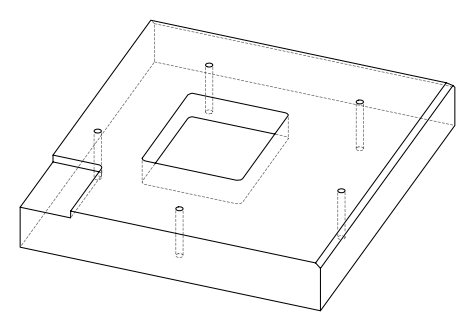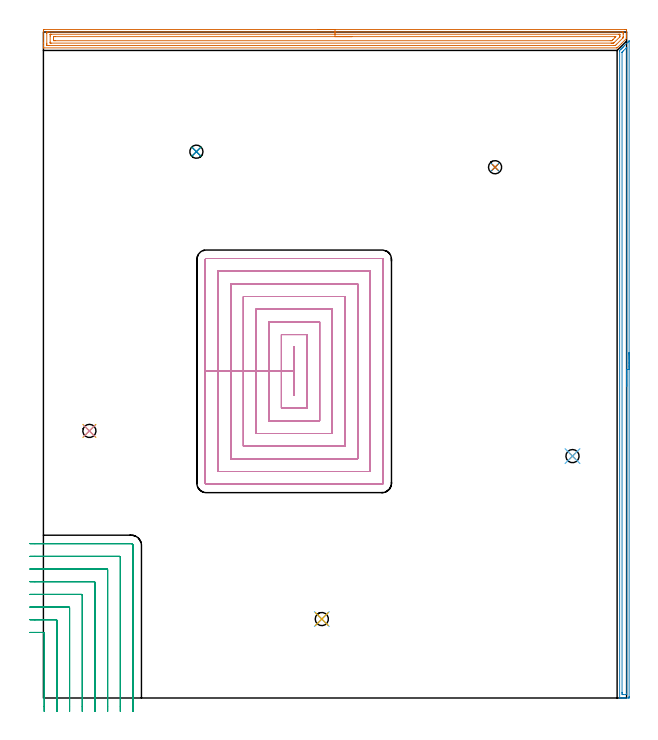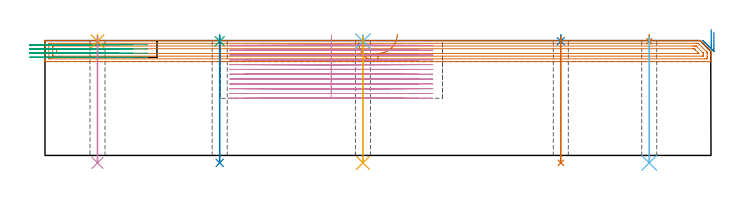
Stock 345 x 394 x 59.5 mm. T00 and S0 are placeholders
(PLAN: 14 operations, 3 tool changes, 80.4 min)
(1 AREA_MILL | FG_CHAMFER_SURFACE | UGT0205_001 | 11.25 min | 20495 mm3)
(2 AREA_MILL_1 | FG_CHAMFER_SURFACE_1 | UGT0205_001 | 6.38 min | 6034 mm3)
(3 MILL_CORNER_NOTCH_RECTANGULAR | CORNER_NOTCH_RECTANGULAR | NXT0201_013 | Follow Part, ap 2.5, ae 75% | 7.62 min | 48535 mm3)
(4 MILL_RECTANGULAR_POCKET | POCKET_RECTANGULAR_STRAIGHT | NXT0201_013 | Follow Part, ap 2.5, ae 75% | 53.65 min | 493170 mm3)
(5 SPOT_DRILL | STEP1HOLE | NXT0321_9005460120000 | 0.03 min | 4 mm3)
(6 SPOT_DRILL_1 | STEP1HOLE_1 | NXT0321_9005460120000 | 0.03 min | 4 mm3)
(7 SPOT_DRILL_2 | STEP1HOLE_2 | NXT0321_9005460120000 | 0.03 min | 33 mm3)
(8 SPOT_DRILL_3 | STEP1HOLE_3 | NXT0321_9005460120000 | 0.03 min | 6 mm3)
(9 SPOT_DRILL_4 | STEP1HOLE_4 | NXT0321_9005460120000 | 0.03 min | 7 mm3)
(10 DRILL_THROUGH_HOLE_INTO_CENTER | STEP1HOLE | UGT0301_197 | 0.26 min | 2853 mm3)
(11 DRILL_THROUGH_HOLE_INTO_CENTER_1 | STEP1HOLE_1 | UGT0301_197 | 0.26 min | 2814 mm3)
(12 DRILL_THROUGH_HOLE_INTO_CENTER_2 | STEP1HOLE_2 | UGT0301_197 | 0.26 min | 2808 mm3)
(13 DRILL_THROUGH_HOLE_INTO_CENTER_3 | STEP1HOLE_3 | UGT0301_197 | 0.26 min | 2814 mm3)
(14 DRILL_THROUGH_HOLE_INTO_CENTER_4 | STEP1HOLE_4 | UGT0301_197 | 0.26 min | 2825 mm3)
(TOOL UGT0205_001 | Chamfer Mill 20 x 3 x 45 deg. | D20 FL50 Z2)
(TOOL NXT0201_013 | ENDMILL 10mm | D10 FL30 Z4)
(TOOL NXT0321_9005460120000 | NC Spot Drill, 142deg, 12mm, Carbide, Uncoated | D12 PA142 FL30 Z2)
(TOOL UGT0301_197 | Twist Drill 7.8 mm | D7.8 PA118 FL73 Z2)
(OP 1 AREA_MILL)
G17 G21 G94 G90
T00 M6
G54
G17 G0 G90 X162.5 Y395.5 S1061 M3
G43 Z69.5 H0
Z58.6
G94 G1 X162.538 Z57.728 F250.
X162.652 Z56.863
X162.841 Z56.012
X163.103 Z55.18
X163.437 Z54.374
X163.84 Z53.6
X164.308 Z52.864
X164.84 Z52.172
X165.429 Z51.529
X166.072 Z50.94
X166.764 Z50.408
X167.5 Z49.94
X168.274 Z49.537
X169.08 Z49.203
X169.912 Z48.941
X170.764 Z48.752
X171.628 Z48.638
X172.5 Z48.6
X343.826
X344.388 Y395.498 Z48.602
X344.943 Y395.493 Z48.604
X344.992 Y395.491 Z48.605
X345. Y394.94 Z49.155
Y393.162 Z50.932
Y392.603 Z51.494
Y392.273 Z51.823
Y391.713 Z52.382
Y391.384 Z52.711
Y390.272 Z53.826
X344.998 Y390.207 Z53.89
X344.983 Y390.182 Z53.916
X342.062 Y387.262 Z56.837
X339.835 Y385.035 Z59.064
X339.525 Y384.725 Z59.372
X339.403 Y384.605 Z59.491
X339.031 Y384.6 Z59.5
X0.166
X0.01 Y384.603 Z59.488
X0.008 Y384.641 Z59.451
X0. Y385.015 Z59.084
Y385.389 Z58.71
Y386.049 Z58.046
Y387.268 Z56.829
Y387.827 Z56.267
Y394.661 Z49.436
X0.002 Y394.94 Z49.157
X0.008 Y395.492 Z48.606
X0.057 Y395.494 Z48.604
X0.612 Y395.5 Z48.6
X172.5
Y394.086 Z50.014
X341.675
X342.569 Y394.084 Z50.016
X342.602 Y394.082 Z50.018
X342.99 Y394.051 Z50.049
X342.997 Y393.658 Z50.442
X342.999 Y393.162 Z50.938
X343. Y392.766 Z51.334
Y391.384 Z52.716
Y390.988 Z53.112
X342.997 Y390.741 Z53.359
X342.993 Y390.68 Z53.42
X342.989 Y390.651 Z53.449
X342.968 Y390.627 Z53.473
X342.843 Y390.495 Z53.605
X342.724 Y390.374 Z53.726
X342.602 Y390.252 Z53.848
X339.16 Y386.809 Z57.291
X339.03 Y386.68 Z57.42
X338.711 Y386.366 Z57.734
X338.387 Y386.049 Z58.051
X338.167 Y386.019 Z58.081
X338.137 Y386.017 Z58.083
X337.279 Y386.014 Z58.086
X3.326
X2.431 Y386.016 Z58.084
X2.398 Y386.018 Z58.082
X2.01 Y386.049 Z58.051
X2.003 Y386.442 Z57.658
X2.001 Y386.938 Z57.162
X2. Y387.334 Z56.766
X2.001 Y393.162 Z50.938
X2.002 Y393.556 Z50.544
X2.01 Y394.051 Z50.049
X2.367 Y394.083 Z50.017
X2.398 Y394.084 Z50.016
X3.256 Y394.086 Z50.014
X172.5
Y392.672 Z51.428
X340.416 Y392.671 Z51.429
X340.816 Y392.67 Z51.43
X340.949 Y392.667 Z51.433
X340.988 Y392.665 Z51.435
X340.994 Y392.578 Z51.522
X340.998 Y392.456 Z51.644
X341. Y392.273 Z51.827
Y392.09 Z52.01
Y391.384 Z52.716
X340.999 Y391.202 Z52.898
X340.993 Y391.14 Z52.96
X340.987 Y391.098 Z53.002
X340.967 Y391.074 Z53.026
X340.816 Y390.916 Z53.184
X337.728 Y387.827 Z56.273
X337.486 Y387.587 Z56.513
X337.402 Y387.507 Z56.593
X337.336 Y387.447 Z56.653
X337.245 Y387.436 Z56.664
X336.75 Y387.431 Z56.669
X336.352 Y387.429 Z56.671
X335.859
X4.584
X4.184 Y387.43 Z56.67
X4.051 Y387.433 Z56.667
X4.012 Y387.435 Z56.665
X4.006 Y387.522 Z56.578
X4.002 Y387.644 Z56.456
X4. Y387.827 Z56.273
Y388.01 Z56.09
Y391.567 Z52.533
X4.001 Y392.273 Z51.827
X4.002 Y392.454 Z51.646
X4.01 Y392.638 Z51.462
X4.017 Y392.666 Z51.434
X4.035 Y392.668 Z51.432
X4.084 Y392.67 Z51.43
X4.184 Y392.671 Z51.429
X4.676 Y392.672 Z51.428
X172.5
Y391.257 Z52.843
X338.137
X338.266 Y391.256 Z52.844
X338.664 Y391.251 Z52.849
X338.481 Y391.042 Z53.058
X338.32 Y390.874 Z53.226
X338.137 Y390.686 Z53.414
X337.057 Y389.605 Z54.495
X336.704 Y389.255 Z54.845
X336.352 Y388.909 Z55.191
X336.283 Y388.85 Z55.25
X336.219 Y388.848 Z55.252
X335.459 Y388.843 Z55.257
X335.332
X6.863
X6.735 Y388.844 Z55.256
X6.073 Y388.85 Z55.25
X6.01 Y388.862 Z55.238
X6.007 Y388.959 Z55.141
X6.003 Y389.165 Z54.935
X6. Y389.575 Z54.525
Y390.495 Z53.605
X6.003 Y390.924 Z53.176
X6.007 Y391.139 Z52.961
X6.01 Y391.24 Z52.86
X6.103 Y391.251 Z52.849
X6.863 Y391.256 Z52.844
X6.99 Y391.257 Z52.843
X172.5
X173.372 Z52.881
X174.237 Z52.995
X175.088 Z53.183
X175.92 Z53.446
X176.726 Z53.78
X177.5 Z54.182
X178.236 Z54.651
X178.928 Z55.182
X179.571 Z55.772
X180.16 Z56.415
X180.692 Z57.107
X181.16 Z57.843
X181.563 Z58.616
X181.897 Z59.422
X182.159 Z60.254
X182.348 Z61.106
X182.462 Z61.971
X182.5 Z62.843
G0 Z69.5
M5
M2
(OP 2 AREA_MILL_1)
G17 G21 G94 G90
T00 M6
G54
G17 G0 G90 X346.5 Y204.35 S1061 M3
G43 Z69.5 H0
Z63.9
G94 G1 Y204.312 Z63.028 F250.
Y204.198 Z62.164
Y204.009 Z61.312
Y203.747 Z60.48
Y203.413 Z59.674
Y203.01 Z58.9
Y202.542 Z58.164
Y202.01 Z57.472
Y201.421 Z56.829
Y200.778 Z56.24
Y200.086 Z55.709
Y199.35 Z55.24
Y198.576 Z54.837
Y197.77 Z54.503
Y196.938 Z54.241
Y196.086 Z54.052
Y195.222 Z53.938
Y194.35 Z53.9
Y0.927
X346.499 Y0.61 Z53.901
X346.493 Y0.041 Z53.903
X346.491 Y0.007 Z53.905
X345.926 Y0. Z54.47
X344.145 Z56.249
X343.582 Z56.815
X343.255 Z57.141
X342.692 Z57.705
X342.365 Z58.03
X341.322 Z59.078
X340.945 Y0.007 Z59.446
X340.903 Y0.01 Z59.488
X340.9 Y0.164 Z59.5
Y382.733
X340.905 Y383.103 Z59.491
X341.023 Y383.224 Z59.374
X341.474 Y383.676 Z58.923
X341.523 Y383.724 Z58.876
X341.723 Y383.923 Z58.676
X341.771 Y383.973 Z58.626
X341.819 Y384.02 Z58.58
X342.02 Y384.221 Z58.379
X342.068 Y384.269 Z58.329
X342.115 Y384.316 Z58.284
X342.318 Y384.518 Z58.081
X342.365 Y384.566 Z58.032
X342.411 Y384.612 Z57.988
X342.615 Y384.816 Z57.783
X342.661 Y384.863 Z57.736
X342.707 Y384.908 Z57.692
X342.913 Y385.114 Z57.486
X342.958 Y385.159 Z57.439
X343.003 Y385.203 Z57.396
X343.211 Y385.411 Z57.188
X343.255 Y385.456 Z57.142
X343.299 Y385.499 Z57.1
X343.508 Y385.709 Z56.891
X345.926 Y388.127 Z54.472
X346.033 Y388.233 Z54.367
X346.187 Y388.387 Z54.213
X346.371 Y388.572 Z54.027
X346.486 Y388.685 Z53.911
X346.495 Y388.686 Z53.902
X346.499 Y388.685 Z53.899
X346.5 Y388.474 Z53.9
Y194.35
X345.086 Z55.314
X345.085 Y2.295 Z55.315
X345.083 Y2.194 Z55.317
X345.078 Y2.01 Z55.322
X345.035 Y2.008 Z55.365
X344.539 Y2.001 Z55.861
X343.255 Z57.145
X342.757 Y2.003 Z57.643
X342.365 Y2.01 Z58.035
X342.321 Y2.396 Z58.079
X342.318 Y2.443 Z58.082
X342.314 Y3.289 Z58.086
Y3.339
X342.315 Y381.89 Z58.085
X342.317 Y381.941 Z58.083
X342.321 Y382.038 Z58.079
X342.365 Y382.103 Z58.035
X342.676 Y382.421 Z57.724
X342.983 Y382.733 Z57.417
X344.768 Y384.518 Z55.632
X344.903 Y384.651 Z55.497
X345.035 Y384.779 Z55.365
X345.073 Y384.813 Z55.327
X345.081 Y384.67 Z55.319
X345.084 Y384.569 Z55.316
X345.085 Y384.518 Z55.315
X345.086 Y384.468 Z55.314
Y194.35
Y193.478 Z55.352
Y192.614 Z55.466
Y191.762 Z55.655
Y190.93 Z55.917
Y190.124 Z56.251
Y189.35 Z56.654
Y188.614 Z57.123
Y187.922 Z57.654
Y187.279 Z58.243
Y186.69 Z58.886
Y186.158 Z59.579
Y185.69 Z60.314
Y185.287 Z61.088
Y184.953 Z61.894
Y184.691 Z62.726
Y184.502 Z63.578
Y184.388 Z64.443
Y184.35 Z65.314
G0 Z69.5
M5
M2
(OP 3 MILL_CORNER_NOTCH_RECTANGULAR)
G17 G21 G94 G90
T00 M6
G54
G17 G0 G90 X0.5 Y-8. S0 M3
G43 Z69.5 H0
Z57.325
G94 G1 Y-5. F250.
Y38.305 F500.
G3 X0.005 Y38.8 R0.5
G1 X-5.
X-8. F250.
G0 Z69.5
X8. Y-8.
Z57.325
G1 Y-5.
Y45.804 F500.
G3 X7.504 Y46.3 R0.5
G1 X-5.
X-8. F250.
G0 Z69.5
X15.5 Y-8.
Z57.325
G1 Y-5.
Y53.304 F500.
G3 X15.004 Y53.8 R0.5
G1 X-5.
X-8. F250.
G0 Z69.5
X23. Y-8.
Z57.325
G1 Y-5.
Y60.804 F500.
G3 X22.504 Y61.3 R0.5
G1 X-5.
X-8. F250.
G0 Z69.5
X30.5 Y-8.
Z57.325
G1 Y-5.
Y68.304 F500.
G3 X30.004 Y68.8 R0.5
G1 X-5.
X-8. F250.
G0 Z69.5
X38. Y-8.
Z57.325
G1 Y-5.
Y75.803 F500.
G3 X37.503 Y76.3 R0.5
G1 X-5.
X-8. F250.
G0 Z69.5
X45.5 Y-8.
Z57.325
G1 Y-5.
Y83.303 F500.
G3 X45.003 Y83.8 R0.5
G1 X-5.
X-8. F250.
G0 Z69.5
X53. Y-8.
Z57.325
G1 Y-5.
Y90.3 F500.
G3 X52. Y91.3 R1.
G1 X-5.
X-8. F250.
G0 Z69.5
X0.5 Y-8.
Z55.15
G1 Y-5.
Y38.305 F500.
G3 X0.005 Y38.8 R0.5
G1 X-5.
X-8. F250.
G0 Z69.5
X8. Y-8.
Z55.15
G1 Y-5.
Y45.804 F500.
G3 X7.504 Y46.3 R0.5
G1 X-5.
X-8. F250.
G0 Z69.5
X15.5 Y-8.
Z55.15
G1 Y-5.
Y53.304 F500.
G3 X15.004 Y53.8 R0.5
G1 X-5.
X-8. F250.
G0 Z69.5
X23. Y-8.
Z55.15
G1 Y-5.
Y60.804 F500.
G3 X22.504 Y61.3 R0.5
G1 X-5.
X-8. F250.
G0 Z69.5
X30.5 Y-8.
Z55.15
G1 Y-5.
Y68.304 F500.
G3 X30.004 Y68.8 R0.5
G1 X-5.
X-8. F250.
G0 Z69.5
X38. Y-8.
Z55.15
G1 Y-5.
Y75.803 F500.
G3 X37.503 Y76.3 R0.5
G1 X-5.
X-8. F250.
G0 Z69.5
X45.5 Y-8.
Z55.15
G1 Y-5.
Y83.303 F500.
G3 X45.003 Y83.8 R0.5
G1 X-5.
X-8. F250.
G0 Z69.5
X53. Y-8.
Z55.15
G1 Y-5.
Y90.3 F500.
G3 X52. Y91.3 R1.
G1 X-5.
X-8. F250.
G0 Z69.5
X0.5 Y-8.
Z52.975
G1 Y-5.
Y38.305 F500.
G3 X0.005 Y38.8 R0.5
G1 X-5.
X-8. F250.
G0 Z69.5
X8. Y-8.
Z52.975
G1 Y-5.
Y45.804 F500.
G3 X7.504 Y46.3 R0.5
G1 X-5.
X-8. F250.
G0 Z69.5
X15.5 Y-8.
Z52.975
G1 Y-5.
Y53.304 F500.
G3 X15.004 Y53.8 R0.5
G1 X-5.
X-8. F250.
G0 Z69.5
X23. Y-8.
Z52.975
G1 Y-5.
Y60.804 F500.
G3 X22.504 Y61.3 R0.5
G1 X-5.
X-8. F250.
G0 Z69.5
X30.5 Y-8.
Z52.975
G1 Y-5.
Y68.304 F500.
G3 X30.004 Y68.8 R0.5
G1 X-5.
X-8. F250.
G0 Z69.5
X38. Y-8.
Z52.975
G1 Y-5.
Y75.803 F500.
G3 X37.503 Y76.3 R0.5
G1 X-5.
X-8. F250.
G0 Z69.5
X45.5 Y-8.
Z52.975
G1 Y-5.
Y83.303 F500.
G3 X45.003 Y83.8 R0.5
G1 X-5.
X-8. F250.
G0 Z69.5
X53. Y-8.
Z52.975
G1 Y-5.
Y90.3 F500.
G3 X52. Y91.3 R1.
G1 X-5.
X-8. F250.
G0 Z69.5
X0.5 Y-8.
Z50.8
G1 Y-5.
Y38.305 F500.
G3 X0.005 Y38.8 R0.5
G1 X-5.
X-8. F250.
G0 Z69.5
X8. Y-8.
Z50.8
G1 Y-5.
Y45.804 F500.
G3 X7.504 Y46.3 R0.5
G1 X-5.
X-8. F250.
G0 Z69.5
X15.5 Y-8.
Z50.8
G1 Y-5.
Y53.304 F500.
G3 X15.004 Y53.8 R0.5
G1 X-5.
X-8. F250.
G0 Z69.5
X23. Y-8.
Z50.8
G1 Y-5.
Y60.804 F500.
G3 X22.504 Y61.3 R0.5
G1 X-5.
X-8. F250.
G0 Z69.5
X30.5 Y-8.
Z50.8
G1 Y-5.
Y68.304 F500.
G3 X30.004 Y68.8 R0.5
G1 X-5.
X-8. F250.
G0 Z69.5
X38. Y-8.
Z50.8
G1 Y-5.
Y75.803 F500.
G3 X37.503 Y76.3 R0.5
G1 X-5.
X-8. F250.
G0 Z69.5
X45.5 Y-8.
Z50.8
G1 Y-5.
Y83.303 F500.
G3 X45.003 Y83.8 R0.5
G1 X-5.
X-8. F250.
G0 Z69.5
X53. Y-8.
Z50.8
G1 Y-5.
Y90.3 F500.
G3 X52. Y91.3 R1.
G1 X-5.
X-8. F250.
G0 Z69.5
M5
M2
(OP 4 MILL_RECTANGULAR_POCKET)
G17 G21 G94 G90
T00 M6
G54
G17 G0 G90 X148.4 Y201.355 S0 M3
G43 Z69.5 H0
Z62.5
G94 G1 Y207.5 Z60.853 F250.
X148.3 Z60.827
Y193.25 Z57.008
Y179. F500.
X148.4
Y207.5
X148.3
Y193.25
X140.8
Y171.5
X155.9
Y215.
X140.8
Y193.25
X133.3
Y164.
X163.4
Y222.5
X133.3
Y193.25
X125.8
Y156.5
X170.9
Y230.
X125.8
Y193.25
X118.3
Y149.
X178.4
Y237.5
X118.3
Y193.25
X110.8
Y141.5
X185.9
Y245.
X110.8
Y193.25
X103.3
Y134.
X193.4
Y252.5
X103.3
Y193.25
X95.8
Y127.
G3 X96.3 Y126.5 R0.5
G1 X200.4
G3 X200.9 Y127. R0.5
G1 Y259.5
G3 X200.4 Y260. R0.5
G1 X96.3
G3 X95.8 Y259.5 R0.5
G1 Y193.25
Y192.25
G0 X148.4 Y201.355 Z60.008
G1 Y207.5 Z58.362 F250.
X148.3 Z58.335
Y193.25 Z54.517
Y179. F500.
X148.4
Y207.5
X148.3
Y193.25
X140.8
Y171.5
X155.9
Y215.
X140.8
Y193.25
X133.3
Y164.
X163.4
Y222.5
X133.3
Y193.25
X125.8
Y156.5
X170.9
Y230.
X125.8
Y193.25
X118.3
Y149.
X178.4
Y237.5
X118.3
Y193.25
X110.8
Y141.5
X185.9
Y245.
X110.8
Y193.25
X103.3
Y134.
X193.4
Y252.5
X103.3
Y193.25
X95.8
Y127.
G3 X96.3 Y126.5 R0.5
G1 X200.4
G3 X200.9 Y127. R0.5
G1 Y259.5
G3 X200.4 Y260. R0.5
G1 X96.3
G3 X95.8 Y259.5 R0.5
G1 Y193.25
Y192.25
G0 X148.4 Y201.355 Z57.517
G1 Y207.5 Z55.87 F250.
X148.3 Z55.843
Y193.25 Z52.025
Y179. F500.
X148.4
Y207.5
X148.3
Y193.25
X140.8
Y171.5
X155.9
Y215.
X140.8
Y193.25
X133.3
Y164.
X163.4
Y222.5
X133.3
Y193.25
X125.8
Y156.5
X170.9
Y230.
X125.8
Y193.25
X118.3
Y149.
X178.4
Y237.5
X118.3
Y193.25
X110.8
Y141.5
X185.9
Y245.
X110.8
Y193.25
X103.3
Y134.
X193.4
Y252.5
X103.3
Y193.25
X95.8
Y127.
G3 X96.3 Y126.5 R0.5
G1 X200.4
G3 X200.9 Y127. R0.5
G1 Y259.5
G3 X200.4 Y260. R0.5
G1 X96.3
G3 X95.8 Y259.5 R0.5
G1 Y193.25
Y192.25
G0 X148.4 Y201.355 Z55.025
G1 Y207.5 Z53.378 F250.
X148.3 Z53.352
Y193.25 Z49.533
Y179. F500.
X148.4
Y207.5
X148.3
Y193.25
X140.8
Y171.5
X155.9
Y215.
X140.8
Y193.25
X133.3
Y164.
X163.4
Y222.5
X133.3
Y193.25
X125.8
Y156.5
X170.9
Y230.
X125.8
Y193.25
X118.3
Y149.
X178.4
Y237.5
X118.3
Y193.25
X110.8
Y141.5
X185.9
Y245.
X110.8
Y193.25
X103.3
Y134.
X193.4
Y252.5
X103.3
Y193.25
X95.8
Y127.
G3 X96.3 Y126.5 R0.5
G1 X200.4
G3 X200.9 Y127. R0.5
G1 Y259.5
G3 X200.4 Y260. R0.5
G1 X96.3
G3 X95.8 Y259.5 R0.5
G1 Y193.25
Y192.25
G0 X148.4 Y201.355 Z52.533
G1 Y207.5 Z50.887 F250.
X148.3 Z50.86
Y193.25 Z47.042
Y179. F500.
X148.4
Y207.5
X148.3
Y193.25
X140.8
Y171.5
X155.9
Y215.
X140.8
Y193.25
X133.3
Y164.
X163.4
Y222.5
X133.3
Y193.25
X125.8
Y156.5
X170.9
Y230.
X125.8
Y193.25
X118.3
Y149.
X178.4
Y237.5
X118.3
Y193.25
X110.8
Y141.5
X185.9
Y245.
X110.8
Y193.25
X103.3
Y134.
X193.4
Y252.5
X103.3
Y193.25
X95.8
Y127.
G3 X96.3 Y126.5 R0.5
G1 X200.4
G3 X200.9 Y127. R0.5
G1 Y259.5
G3 X200.4 Y260. R0.5
G1 X96.3
G3 X95.8 Y259.5 R0.5
G1 Y193.25
Y192.25
G0 X148.4 Y201.355 Z50.042
G1 Y207.5 Z48.395 F250.
X148.3 Z48.368
Y193.25 Z44.55
Y179. F500.
X148.4
Y207.5
X148.3
Y193.25
X140.8
Y171.5
X155.9
Y215.
X140.8
Y193.25
X133.3
Y164.
X163.4
Y222.5
X133.3
Y193.25
X125.8
Y156.5
X170.9
Y230.
X125.8
Y193.25
X118.3
Y149.
X178.4
Y237.5
X118.3
Y193.25
X110.8
Y141.5
X185.9
Y245.
X110.8
Y193.25
X103.3
Y134.
X193.4
Y252.5
X103.3
Y193.25
X95.8
Y127.
G3 X96.3 Y126.5 R0.5
G1 X200.4
G3 X200.9 Y127. R0.5
G1 Y259.5
G3 X200.4 Y260. R0.5
G1 X96.3
G3 X95.8 Y259.5 R0.5
G1 Y193.25
Y192.25
G0 X148.4 Y201.355 Z47.55
G1 Y207.5 Z45.903 F250.
X148.3 Z45.877
Y193.25 Z42.058
Y179. F500.
X148.4
Y207.5
X148.3
Y193.25
X140.8
Y171.5
X155.9
Y215.
X140.8
Y193.25
X133.3
Y164.
X163.4
Y222.5
X133.3
Y193.25
X125.8
Y156.5
X170.9
Y230.
X125.8
Y193.25
X118.3
Y149.
X178.4
Y237.5
X118.3
Y193.25
X110.8
Y141.5
X185.9
Y245.
X110.8
Y193.25
X103.3
Y134.
X193.4
Y252.5
X103.3
Y193.25
X95.8
Y127.
G3 X96.3 Y126.5 R0.5
G1 X200.4
G3 X200.9 Y127. R0.5
G1 Y259.5
G3 X200.4 Y260. R0.5
G1 X96.3
G3 X95.8 Y259.5 R0.5
G1 Y193.25
Y192.25
G0 X148.4 Y201.355 Z45.058
G1 Y207.5 Z43.412 F250.
X148.3 Z43.385
Y193.25 Z39.567
Y179. F500.
X148.4
Y207.5
X148.3
Y193.25
X140.8
Y171.5
X155.9
Y215.
X140.8
Y193.25
X133.3
Y164.
X163.4
Y222.5
X133.3
Y193.25
X125.8
Y156.5
X170.9
Y230.
X125.8
Y193.25
X118.3
Y149.
X178.4
Y237.5
X118.3
Y193.25
X110.8
Y141.5
X185.9
Y245.
X110.8
Y193.25
X103.3
Y134.
X193.4
Y252.5
X103.3
Y193.25
X95.8
Y127.
G3 X96.3 Y126.5 R0.5
G1 X200.4
G3 X200.9 Y127. R0.5
G1 Y259.5
G3 X200.4 Y260. R0.5
G1 X96.3
G3 X95.8 Y259.5 R0.5
G1 Y193.25
Y192.25
G0 X148.4 Y201.355 Z42.567
G1 Y207.5 Z40.92 F250.
X148.3 Z40.893
Y193.25 Z37.075
Y179. F500.
X148.4
Y207.5
X148.3
Y193.25
X140.8
Y171.5
X155.9
Y215.
X140.8
Y193.25
X133.3
Y164.
X163.4
Y222.5
X133.3
Y193.25
X125.8
Y156.5
X170.9
Y230.
X125.8
Y193.25
X118.3
Y149.
X178.4
Y237.5
X118.3
Y193.25
X110.8
Y141.5
X185.9
Y245.
X110.8
Y193.25
X103.3
Y134.
X193.4
Y252.5
X103.3
Y193.25
X95.8
Y127.
G3 X96.3 Y126.5 R0.5
G1 X200.4
G3 X200.9 Y127. R0.5
G1 Y259.5
G3 X200.4 Y260. R0.5
G1 X96.3
G3 X95.8 Y259.5 R0.5
G1 Y193.25
Y192.25
G0 X148.4 Y201.355 Z40.075
G1 Y207.5 Z38.428 F250.
X148.3 Z38.402
Y193.25 Z34.583
Y179. F500.
X148.4
Y207.5
X148.3
Y193.25
X140.8
Y171.5
X155.9
Y215.
X140.8
Y193.25
X133.3
Y164.
X163.4
Y222.5
X133.3
Y193.25
X125.8
Y156.5
X170.9
Y230.
X125.8
Y193.25
X118.3
Y149.
X178.4
Y237.5
X118.3
Y193.25
X110.8
Y141.5
X185.9
Y245.
X110.8
Y193.25
X103.3
Y134.
X193.4
Y252.5
X103.3
Y193.25
X95.8
Y127.
G3 X96.3 Y126.5 R0.5
G1 X200.4
G3 X200.9 Y127. R0.5
G1 Y259.5
G3 X200.4 Y260. R0.5
G1 X96.3
G3 X95.8 Y259.5 R0.5
G1 Y193.25
Y192.25
G0 X148.4 Y201.355 Z37.583
G1 Y207.5 Z35.937 F250.
X148.3 Z35.91
Y193.25 Z32.092
Y179. F500.
X148.4
Y207.5
X148.3
Y193.25
X140.8
Y171.5
X155.9
Y215.
X140.8
Y193.25
X133.3
Y164.
X163.4
Y222.5
X133.3
Y193.25
X125.8
Y156.5
X170.9
Y230.
X125.8
Y193.25
X118.3
Y149.
X178.4
Y237.5
X118.3
Y193.25
X110.8
Y141.5
X185.9
Y245.
X110.8
Y193.25
X103.3
Y134.
X193.4
Y252.5
X103.3
Y193.25
X95.8
Y127.
G3 X96.3 Y126.5 R0.5
G1 X200.4
G3 X200.9 Y127. R0.5
G1 Y259.5
G3 X200.4 Y260. R0.5
G1 X96.3
G3 X95.8 Y259.5 R0.5
G1 Y193.25
Y192.25
G0 X148.4 Y201.355 Z35.092
G1 Y207.5 Z33.445 F250.
X148.3 Z33.418
Y193.25 Z29.6
Y179. F500.
X148.4
Y207.5
X148.3
Y193.25
X140.8
Y171.5
X155.9
Y215.
X140.8
Y193.25
X133.3
Y164.
X163.4
Y222.5
X133.3
Y193.25
X125.8
Y156.5
X170.9
Y230.
X125.8
Y193.25
X118.3
Y149.
X178.4
Y237.5
X118.3
Y193.25
X110.8
Y141.5
X185.9
Y245.
X110.8
Y193.25
X103.3
Y134.
X193.4
Y252.5
X103.3
Y193.25
X95.8
Y127.
G3 X96.3 Y126.5 R0.5
G1 X200.4
G3 X200.9 Y127. R0.5
G1 Y259.5
G3 X200.4 Y260. R0.5
G1 X96.3
G3 X95.8 Y259.5 R0.5
G1 Y193.25
Y192.25
G0 Z69.5
M5
M2
(OP 5 SPOT_DRILL)
G17 G21 G94 G90
T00 M6
G54
G17 G0 G90 X27.2 Y158. S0 M3
G43 Z69.5 H0
G94 G81 G98 Z59.164 F250. R62.5
G80
M5
M2
(OP 6 SPOT_DRILL_1)
G17 G21 G94 G90
T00 M6
G54
G17 G0 G90 X164.7 Y46.7 S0 M3
G43 Z69.5 H0
G94 G81 G98 Z59.164 F250. R62.5
G80
M5
M2
(OP 7 SPOT_DRILL_2)
G17 G21 G94 G90
T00 M6
G54
G17 G0 G90 X313. Y143.1 S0 M3
G43 Z69.5 H0
G94 G81 G98 Z59.164 F250. R62.5
G80
M5
M2
(OP 8 SPOT_DRILL_3)
G17 G21 G94 G90
T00 M6
G54
G17 G0 G90 X267.2 Y314. S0 M3
G43 Z69.5 H0
G94 G81 G98 Z59.164 F250. R62.5
G80
M5
M2
(OP 9 SPOT_DRILL_4)
G17 G21 G94 G90
T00 M6
G54
G17 G0 G90 X90.5 Y323.2 S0 M3
G43 Z69.5 H0
G94 G81 G98 Z59.164 F250. R62.5
G80
M5
M2
(OP 10 DRILL_THROUGH_HOLE_INTO_CENTER)
G17 G21 G94 G90
T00 M6
G54
G17 G0 G90 X27.2 Y158. S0 M3
G43 Z69.5 H0
G94 G73 G98 Z-3.843 F250. Q7.038 R61.5
G80
M5
M2
(OP 11 DRILL_THROUGH_HOLE_INTO_CENTER_1)
G17 G21 G94 G90
T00 M6
G54
G17 G0 G90 X164.7 Y46.7 S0 M3
G43 Z69.5 H0
G94 G73 G98 Z-3.843 F250. Q7.038 R61.5
G80
M5
M2
(OP 12 DRILL_THROUGH_HOLE_INTO_CENTER_2)
G17 G21 G94 G90
T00 M6
G54
G17 G0 G90 X313. Y143.1 S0 M3
G43 Z69.5 H0
G94 G73 G98 Z-3.843 F250. Q7.038 R61.5
G80
M5
M2
(OP 13 DRILL_THROUGH_HOLE_INTO_CENTER_3)
G17 G21 G94 G90
T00 M6
G54
G17 G0 G90 X267.2 Y314. S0 M3
G43 Z69.5 H0
G94 G73 G98 Z-3.843 F250. Q7.038 R61.5
G80
M5
M2
(OP 14 DRILL_THROUGH_HOLE_INTO_CENTER_4)
G17 G21 G94 G90
T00 M6
G54
G17 G0 G90 X90.5 Y323.2 S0 M3
G43 Z69.5 H0
G94 G73 G98 Z-3.843 F250. Q7.038 R61.5
G80
M5
M2
